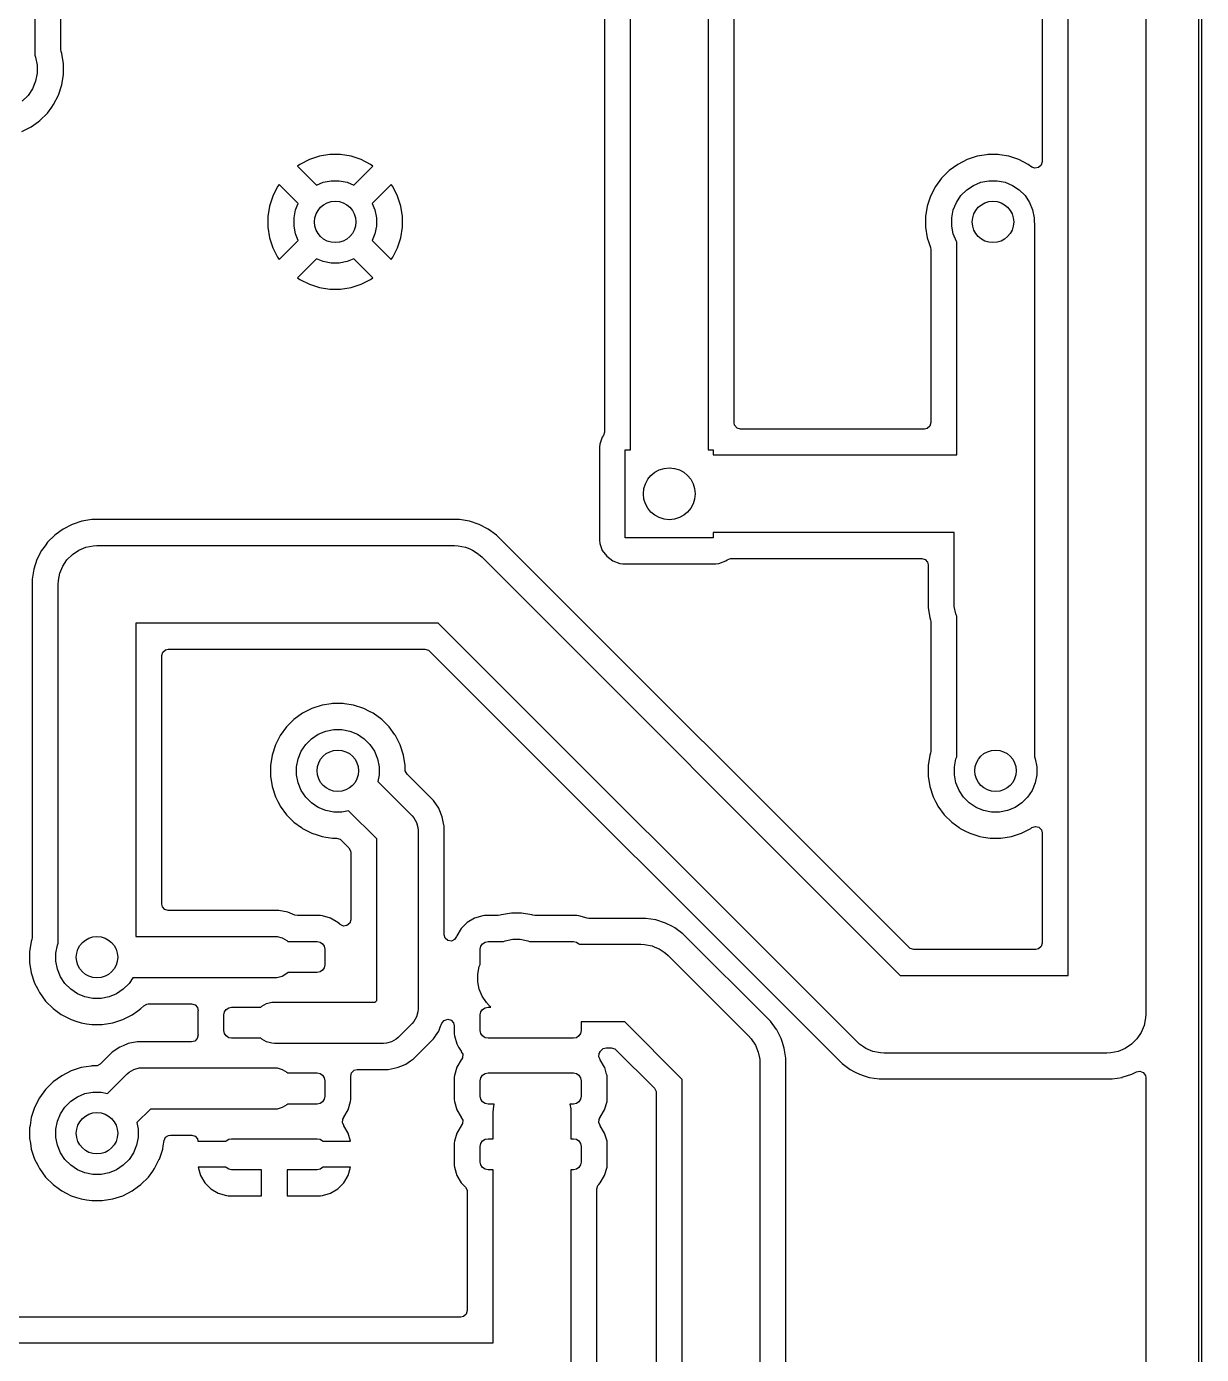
# Model space of a CAD drawing. Header units: millimetres. Extents: x 95 to 195, y -140 to -40.
# Drawn here: x 172.34 to 195.02, y -126.87 to -101.23 of the extents above; entities that cross this region are included whole.
import ezdxf

# ---------------------------------------------------------------- set-up
doc = ezdxf.new("R2010")
doc.units = ezdxf.units.MM
doc.layers.add('B.Cu', color=153, linetype='CONTINUOUS', true_color=0x4d7fc4)

msp = doc.modelspace()

# ---------------------------------------------------------------- linework, layer by layer
at = {"layer": 'B.Cu', "linetype": 'CONTINUOUS'}
for p, q in [((195.025, -40), (195.025, -140)), ((194.975, -139.975), (194.975, -40.025)), ((193.95, -52.8), (193.95, -120.3)), ((192.45, -119.55), (192.45, -53.11066)), ((191.9495, -97.923929), (191.9495, -103.838981)), ((172.5, -98.069773), (172.5, -101.780226)), ((173.0005, -101.670498), (173.0005, -98.1795)), ((183.4995, -98.151577), (183.4995, -109.058561)), ((184, -109.4), (184, -98.25)), ((185.5, -98.56066), (185.5, -109.4)), ((186.0005, -108.8755), (186.0005, -98.819336)), ((172.5, -101.780226), (172.515552, -101.817772)), ((173.006569, -101.708816), (173.0005, -101.670498)), ((173.018477, -101.745466), (173.006569, -101.708816)), ((173.0505, -101.947648), (173.018477, -101.745466)), ((172.515552, -101.817772), (172.546148, -101.971586)), ((172.546148, -101.971586), (172.546148, -102.128414)), ((173.0505, -102.152352), (173.0505, -101.947648)), ((172.515552, -102.282228), (172.455537, -102.427117)), ((172.546148, -102.128414), (172.515552, -102.282228)), ((173.018477, -102.354534), (173.0505, -102.152352)), ((172.368408, -102.557515), (172.257515, -102.668408)), ((172.455537, -102.427117), (172.368408, -102.557515)), ((172.862287, -102.73161), (172.95522, -102.549219)), ((172.95522, -102.549219), (173.018477, -102.354534)), ((172.741971, -102.897213), (172.824995, -102.782938)), ((172.824995, -102.782938), (172.862287, -102.73161)), ((172.43161, -103.162287), (172.561411, -103.067982)), ((172.561411, -103.067982), (172.597213, -103.041971)), ((172.597213, -103.041971), (172.597215, -103.041968)), ((172.597215, -103.041968), (172.597219, -103.041966)), ((172.597219, -103.041966), (172.741966, -102.897219)), ((172.741966, -102.897219), (172.741968, -102.897215)), ((172.741968, -102.897215), (172.741971, -102.897213)), ((172.249219, -103.25522), (172.43161, -103.162287)), ((177.800968, -103.795244), (177.618644, -103.888143)), ((177.995582, -103.732009), (177.800968, -103.795244)), ((178.197683, -103.7), (177.995582, -103.732009)), ((178.402317, -103.7), (178.197683, -103.7)), ((178.604417, -103.732009), (178.402317, -103.7)), ((178.799031, -103.795244), (178.604417, -103.732009)), ((178.98135, -103.888141), (178.799031, -103.795244)), ((190.500776, -103.794781), (190.318386, -103.887715)), ((190.695465, -103.731522), (190.500776, -103.794781)), ((190.873329, -103.703351), (190.695465, -103.731522)), ((190.897648, -103.6995), (190.873329, -103.703351)), ((191.102352, -103.6995), (190.897648, -103.6995)), ((191.129995, -103.703878), (191.102352, -103.6995)), ((191.304534, -103.731522), (191.129995, -103.703878)), ((191.499223, -103.794781), (191.304534, -103.731522)), ((191.681612, -103.887714), (191.499223, -103.794781)), ((191.9495, -103.838981), (191.929815, -103.90602)), ((177.618644, -103.888143), (177.574077, -103.920523)), ((177.574077, -103.920523), (177.574077, -103.920524)), ((177.574077, -103.920524), (177.940655, -104.287101)), ((178.659344, -104.287101), (179.025922, -103.920524)), ((178.981359, -103.888147), (178.98135, -103.888141)), ((179.025921, -103.920523), (178.981359, -103.888147)), ((179.025922, -103.920524), (179.025921, -103.920523)), ((190.152786, -104.008028), (190.008028, -104.152786)), ((190.318386, -103.887715), (190.152786, -104.008028)), ((191.752616, -103.9393), (191.681612, -103.887714)), ((191.807853, -103.961719), (191.752616, -103.9393)), ((191.877011, -103.951775), (191.807853, -103.961719)), ((191.929815, -103.90602), (191.877011, -103.951775)), ((177.188143, -104.318644), (177.095244, -104.500968)), ((177.220523, -104.274077), (177.188143, -104.318644)), ((177.220524, -104.274077), (177.220523, -104.274077)), ((177.587101, -104.640654), (177.220524, -104.274077)), ((177.940655, -104.287101), (178.067772, -104.234448)), ((178.067772, -104.234448), (178.221586, -104.203852)), ((178.221586, -104.203852), (178.378414, -104.203852)), ((178.378414, -104.203852), (178.532228, -104.234448)), ((178.532228, -104.234448), (178.659344, -104.287101)), ((179.379474, -104.274076), (179.012897, -104.640652)), ((179.379474, -104.274077), (179.379474, -104.274076)), ((179.411859, -104.31865), (179.379474, -104.274077)), ((179.504755, -104.500968), (179.411859, -104.31865)), ((189.887715, -104.318386), (189.794781, -104.500776)), ((190.008028, -104.152786), (189.887715, -104.318386)), ((190.492485, -104.381592), (190.622883, -104.294463)), ((190.622883, -104.294463), (190.767772, -104.234448)), ((190.767772, -104.234448), (190.921586, -104.203852)), ((190.921586, -104.203852), (191.078414, -104.203852)), ((191.078414, -104.203852), (191.232228, -104.234448)), ((191.232228, -104.234448), (191.377117, -104.294463)), ((191.377117, -104.294463), (191.507515, -104.381592)), ((177.095244, -104.500968), (177.032009, -104.695582)), ((179.56799, -104.695582), (179.504755, -104.500968)), ((189.794781, -104.500776), (189.731522, -104.695465)), ((190.234448, -104.767772), (190.294463, -104.622883)), ((190.294463, -104.622883), (190.381592, -104.492485)), ((190.381592, -104.492485), (190.492485, -104.381592)), ((191.507515, -104.381592), (191.618408, -104.492485)), ((191.618408, -104.492485), (191.705537, -104.622883)), ((191.705537, -104.622883), (191.765552, -104.767772)), ((177.032009, -104.695582), (177, -104.897682)), ((177.503852, -104.921586), (177.534448, -104.767772)), ((177.534448, -104.767772), (177.587101, -104.640654)), ((179.012897, -104.640652), (179.065552, -104.767772)), ((179.065552, -104.767772), (179.096148, -104.921586)), ((179.6, -104.897682), (179.56799, -104.695582)), ((189.731522, -104.695465), (189.6995, -104.897648)), ((190.203852, -104.921586), (190.234448, -104.767772)), ((191.765552, -104.767772), (191.796148, -104.921586)), ((177, -104.897682), (177, -105.102317)), ((177, -105.102317), (177.032009, -105.304417)), ((177.503852, -105.078414), (177.503852, -104.921586)), ((177.534448, -105.232228), (177.503852, -105.078414)), ((179.096148, -105.078414), (179.065552, -105.232228)), ((179.096148, -104.921586), (179.096148, -105.078414)), ((179.56799, -105.304417), (179.6, -105.102317)), ((179.6, -105.102317), (179.6, -104.897682)), ((189.6995, -104.897648), (189.6995, -105.102351)), ((189.6995, -105.102351), (189.731522, -105.304534)), ((190.203852, -105.078414), (190.203852, -104.921586)), ((190.234448, -105.232228), (190.203852, -105.078414)), ((191.796148, -104.921586), (191.796148, -104.975275)), ((191.796148, -104.975275), (191.796389, -104.976487)), ((191.796389, -104.976487), (191.8, -105.05)), ((191.8, -105.05), (191.8, -115.330226)), ((177.032009, -105.304417), (177.095244, -105.499031)), ((177.220524, -105.725922), (177.587101, -105.359344)), ((177.587101, -105.359344), (177.534448, -105.232228)), ((179.065552, -105.232228), (179.012898, -105.359345)), ((179.012898, -105.359345), (179.379474, -105.725921)), ((179.504755, -105.499031), (179.56799, -105.304417)), ((189.731522, -105.304534), (189.762542, -105.4)), ((190.294463, -105.377117), (190.234448, -105.232228)), ((190.3, -105.385403), (190.294463, -105.377117)), ((190.3, -109.5), (190.3, -105.385403)), ((177.095244, -105.499031), (177.188141, -105.68135)), ((179.411859, -105.681349), (179.504755, -105.499031)), ((189.762542, -105.4), (189.793431, -105.495069)), ((189.793431, -105.495069), (189.7995, -105.533384)), ((189.7995, -105.533384), (189.7995, -108.8755)), ((177.188141, -105.68135), (177.188147, -105.681359)), ((177.188147, -105.681359), (177.220523, -105.725921)), ((177.220523, -105.725921), (177.220524, -105.725922)), ((177.940653, -105.712897), (177.574076, -106.079474)), ((178.067772, -105.765552), (177.940653, -105.712897)), ((178.221586, -105.796148), (178.067772, -105.765552)), ((178.378414, -105.796148), (178.221586, -105.796148)), ((178.532228, -105.765552), (178.378414, -105.796148)), ((178.659345, -105.712898), (178.532228, -105.765552)), ((179.025921, -106.079474), (178.659345, -105.712898)), ((179.379474, -105.725921), (179.411859, -105.681349)), ((177.574076, -106.079474), (177.61865, -106.111859)), ((177.61865, -106.111859), (177.800968, -106.204755)), ((178.799031, -106.204755), (178.981349, -106.111859)), ((178.981349, -106.111859), (179.025921, -106.079474)), ((177.800968, -106.204755), (177.995582, -106.26799)), ((177.995582, -106.26799), (178.197683, -106.3)), ((178.197683, -106.3), (178.402317, -106.3)), ((178.402317, -106.3), (178.604417, -106.26799)), ((178.604417, -106.26799), (178.799031, -106.204755)), ((186.011706, -108.927011), (186.0005, -108.8755)), ((186.057461, -108.979815), (186.011706, -108.927011)), ((186.1245, -108.9995), (186.057461, -108.979815)), ((189.727011, -108.988294), (189.6755, -108.9995)), ((189.779815, -108.942539), (189.727011, -108.988294)), ((189.7995, -108.8755), (189.779815, -108.942539)), ((183.456202, -109.157671), (183.405908, -109.292517)), ((183.456204, -109.157668), (183.456202, -109.157671)), ((183.474767, -109.132872), (183.456204, -109.157668)), ((183.479815, -109.1256), (183.474767, -109.132872)), ((183.4995, -109.058561), (183.479815, -109.1256)), ((189.6755, -108.9995), (186.1245, -108.9995)), ((183.399501, -109.352116), (183.3995, -109.352135)), ((183.3995, -109.352135), (183.3995, -111.14787)), ((183.405908, -109.292517), (183.399501, -109.352116)), ((183.9, -111.1), (183.9, -109.4)), ((183.9, -109.4), (184, -109.4)), ((185.5, -109.4), (185.6, -109.4)), ((185.6, -109.4), (185.6, -109.5)), ((185.6, -109.5), (190.3, -109.5)), ((173.407173, -110.78029), (173.21997, -110.841117)), ((173.601578, -110.7495), (173.407173, -110.78029)), ((173.601583, -110.7495), (173.601578, -110.7495)), ((173.798417, -110.7495), (173.601583, -110.7495)), ((180.698417, -110.7495), (173.798417, -110.7495)), ((180.698422, -110.7495), (180.698417, -110.7495)), ((180.892826, -110.78029), (180.698422, -110.7495)), ((181.08003, -110.841117), (180.892826, -110.78029)), ((172.981608, -110.976239), (172.885354, -111.046172)), ((173.044594, -110.930476), (172.981608, -110.976239)), ((173.21997, -110.841117), (173.044594, -110.930476)), ((181.255405, -110.930476), (181.08003, -110.841117)), ((181.414646, -111.046172), (181.255405, -110.930476)), ((190.25, -111), (185.6, -111)), ((185.6, -111), (185.6, -111.1)), ((190.25, -112.35), (190.25, -111)), ((172.696485, -111.253741), (172.630476, -111.344594)), ((172.746172, -111.185354), (172.696485, -111.253741)), ((172.746174, -111.185352), (172.746172, -111.185354)), ((172.885351, -111.046174), (172.746174, -111.185351)), ((172.746174, -111.185351), (172.746174, -111.185352)), ((172.885352, -111.046174), (172.885351, -111.046174)), ((172.885354, -111.046172), (172.885352, -111.046174)), ((173.346452, -111.338559), (173.482286, -111.282295)), ((173.482286, -111.282295), (173.626487, -111.253611)), ((173.626487, -111.253611), (173.7, -111.25)), ((173.7, -111.25), (180.6, -111.25)), ((180.6, -111.25), (180.673513, -111.253611)), ((180.673513, -111.253611), (180.817713, -111.282294)), ((180.817713, -111.282294), (180.897283, -111.315253)), ((181.414648, -111.046174), (181.414646, -111.046172)), ((189.381655, -119.013181), (181.414648, -111.046174)), ((183.3995, -111.14787), (183.399501, -111.147876)), ((183.399501, -111.147876), (183.405908, -111.207483)), ((183.405908, -111.207483), (183.456202, -111.342328)), ((185.6, -111.1), (183.9, -111.1)), ((172.541117, -111.51997), (172.48029, -111.707173)), ((172.630476, -111.344594), (172.541117, -111.51997)), ((173.038559, -111.646452), (173.120242, -111.524205)), ((173.120242, -111.524205), (173.224205, -111.420242)), ((173.224205, -111.420242), (173.346452, -111.338559)), ((180.897283, -111.315253), (180.953548, -111.338559)), ((180.953548, -111.338559), (181.060467, -111.41)), ((181.060467, -111.41), (181.075795, -111.420242)), ((181.075795, -111.420242), (181.13033, -111.46967)), ((181.13033, -111.46967), (189.21066, -119.55)), ((183.456202, -111.342328), (183.456206, -111.342335)), ((183.456206, -111.342335), (183.542452, -111.457544)), ((183.542452, -111.457544), (183.542455, -111.457547)), ((183.542455, -111.457547), (183.657664, -111.543793)), ((183.657664, -111.543793), (183.657671, -111.543797)), ((183.657671, -111.543797), (183.792517, -111.594091)), ((185.707483, -111.594091), (185.842331, -111.543796)), ((185.842331, -111.543796), (185.867128, -111.525233)), ((185.867128, -111.525233), (185.932592, -111.500816)), ((185.932592, -111.500816), (185.941439, -111.5005)), ((185.941439, -111.5005), (189.6255, -111.5005)), ((189.6255, -111.5005), (189.692539, -111.520185)), ((189.692539, -111.520185), (189.738294, -111.572989)), ((172.48029, -111.707173), (172.4495, -111.901577)), ((172.953611, -111.926487), (172.982295, -111.782286)), ((172.982295, -111.782286), (173.038559, -111.646452)), ((183.792517, -111.594091), (183.792516, -111.594091)), ((183.792516, -111.594091), (183.799444, -111.594835)), ((183.799444, -111.594835), (183.852127, -111.6005)), ((183.852127, -111.6005), (185.647872, -111.600499)), ((185.647872, -111.600499), (185.707483, -111.594091)), ((189.738294, -111.572989), (189.7495, -111.6245)), ((189.7495, -111.6245), (189.7495, -112.448422)), ((172.4495, -111.901577), (172.4495, -118.820498)), ((172.95, -112), (172.953611, -111.926487)), ((172.95, -118.930226), (172.95, -112)), ((189.7495, -112.448422), (189.78029, -112.642826)), ((190.253611, -112.423513), (190.25, -112.35)), ((190.282294, -112.567713), (190.253611, -112.423513)), ((190.291389, -112.58967), (190.282294, -112.567713)), ((180.28934, -112.75), (174.45, -112.75)), ((174.45, -112.75), (174.45, -118.8)), ((188.36967, -120.83033), (180.28934, -112.75)), ((189.78029, -112.642826), (189.793431, -112.683266)), ((189.793431, -112.683266), (189.7995, -112.721585)), ((189.7995, -112.721585), (189.7995, -115.220498)), ((190.3, -112.610457), (190.291389, -112.58967)), ((190.3, -115.330226), (190.3, -112.610457)), ((174.9505, -113.3745), (174.970185, -113.307461)), ((174.970185, -113.307461), (175.022989, -113.261706)), ((175.022989, -113.261706), (175.0745, -113.2505)), ((175.0745, -113.2505), (180.030664, -113.2505)), ((180.030664, -113.2505), (180.097703, -113.270185)), ((180.097703, -113.270185), (180.118345, -113.286819)), ((180.118345, -113.286819), (188.085355, -121.253829)), ((174.9505, -118.1755), (174.9505, -113.3745)), ((178.045465, -114.331522), (177.850776, -114.394781)), ((178.223329, -114.303351), (178.045465, -114.331522)), ((178.247648, -114.2995), (178.223329, -114.303351)), ((178.452352, -114.2995), (178.247648, -114.2995)), ((178.479995, -114.303878), (178.452352, -114.2995)), ((178.654534, -114.331522), (178.479995, -114.303878)), ((178.849223, -114.394781), (178.654534, -114.331522)), ((177.502786, -114.608028), (177.358028, -114.752786)), ((177.668386, -114.487715), (177.502786, -114.608028)), ((177.850776, -114.394781), (177.668386, -114.487715)), ((178.960646, -114.451555), (178.849223, -114.394781)), ((179.03161, -114.487713), (178.960646, -114.451555)), ((179.031612, -114.487714), (179.03161, -114.487713)), ((179.031613, -114.487715), (179.031612, -114.487714)), ((179.197213, -114.608028), (179.031613, -114.487715)), ((179.341971, -114.752786), (179.197213, -114.608028)), ((177.358028, -114.752786), (177.237715, -114.918386)), ((177.972883, -114.894463), (178.117772, -114.834448)), ((178.117772, -114.834448), (178.271586, -114.803852)), ((178.271586, -114.803852), (178.428414, -114.803852)), ((178.428414, -114.803852), (178.582228, -114.834448)), ((178.582228, -114.834448), (178.727117, -114.894463)), ((179.450463, -114.902116), (179.341971, -114.752786)), ((177.144781, -115.100776), (177.081522, -115.295465)), ((177.237715, -114.918386), (177.144781, -115.100776)), ((177.644463, -115.222883), (177.731592, -115.092485)), ((177.731592, -115.092485), (177.842485, -114.981592)), ((177.842485, -114.981592), (177.972883, -114.894463)), ((178.727117, -114.894463), (178.857515, -114.981592)), ((178.857515, -114.981592), (178.968408, -115.092485)), ((178.968408, -115.092485), (179.055537, -115.222883)), ((179.462287, -114.91839), (179.450463, -114.902116)), ((179.521503, -115.034607), (179.462287, -114.91839)), ((179.555218, -115.100776), (179.521503, -115.034607)), ((179.618477, -115.295465), (179.555218, -115.100776)), ((177.081522, -115.295465), (177.0495, -115.497648)), ((177.553852, -115.521586), (177.584448, -115.367772)), ((177.584448, -115.367772), (177.644463, -115.222883)), ((179.055537, -115.222883), (179.115552, -115.367772)), ((179.115552, -115.367772), (179.146148, -115.521586)), ((179.6505, -115.497648), (179.618477, -115.295465)), ((189.781523, -115.295464), (189.7495, -115.497648)), ((189.793431, -115.258816), (189.781523, -115.295464)), ((189.7995, -115.220498), (189.793431, -115.258816)), ((190.253852, -115.521586), (190.284448, -115.367772)), ((190.284448, -115.367772), (190.3, -115.330226)), ((191.8, -115.330226), (191.815552, -115.367772)), ((191.815552, -115.367772), (191.846148, -115.521586)), ((177.0495, -115.497648), (177.0495, -115.702351)), ((177.553852, -115.678414), (177.553852, -115.521586)), ((179.146148, -115.521586), (179.146148, -115.678414)), ((179.6505, -115.575638), (179.6505, -115.497648)), ((179.653334, -115.601996), (179.6505, -115.575638)), ((179.686819, -115.663319), (179.653334, -115.601996)), ((189.7495, -115.497648), (189.7495, -115.702351)), ((190.253852, -115.678414), (190.253852, -115.521586)), ((191.846148, -115.521586), (191.846148, -115.678414)), ((177.0495, -115.702351), (177.081522, -115.904534)), ((177.081522, -115.904534), (177.144781, -116.099223)), ((177.584448, -115.832228), (177.553852, -115.678414)), ((177.644463, -115.977117), (177.584448, -115.832228)), ((179.146148, -115.678414), (179.120921, -115.805235)), ((179.120921, -115.805235), (179.782843, -116.467158)), ((180.074035, -116.050536), (179.686819, -115.663319)), ((189.7495, -115.702351), (189.781522, -115.904534)), ((189.781522, -115.904534), (189.844781, -116.099223)), ((190.284448, -115.832228), (190.253852, -115.678414)), ((190.344463, -115.977117), (190.284448, -115.832228)), ((191.815552, -115.832228), (191.755537, -115.977117)), ((191.846148, -115.678414), (191.815552, -115.832228)), ((177.144781, -116.099223), (177.192222, -116.192329)), ((177.731592, -116.107515), (177.644463, -115.977117)), ((177.842485, -116.218408), (177.731592, -116.107515)), ((180.172999, -116.1495), (180.074035, -116.050536)), ((180.199465, -116.175966), (180.172999, -116.1495)), ((189.844781, -116.099223), (189.892222, -116.192329)), ((190.431592, -116.107515), (190.344463, -115.977117)), ((190.542485, -116.218408), (190.431592, -116.107515)), ((191.668408, -116.107515), (191.557515, -116.218408)), ((191.755537, -115.977117), (191.668408, -116.107515)), ((177.192222, -116.192329), (177.221691, -116.250166)), ((177.221691, -116.250166), (177.237715, -116.281613)), ((177.237715, -116.281613), (177.358028, -116.447213)), ((177.972883, -116.305537), (177.842485, -116.218408)), ((178.117772, -116.365552), (177.972883, -116.305537)), ((178.271586, -116.396148), (178.117772, -116.365552)), ((178.428414, -116.396148), (178.271586, -116.396148)), ((178.555235, -116.370921), (178.428414, -116.396148)), ((179.1, -116.915685), (178.555235, -116.370921)), ((180.298011, -116.323449), (180.199465, -116.175966)), ((180.298012, -116.323451), (180.298011, -116.323449)), ((180.298013, -116.323453), (180.298012, -116.323451)), ((180.305064, -116.340476), (180.298013, -116.323453)), ((180.365895, -116.487334), (180.305064, -116.340476)), ((189.892222, -116.192329), (189.921691, -116.250166)), ((189.921691, -116.250166), (189.937715, -116.281613)), ((189.937715, -116.281613), (190.058028, -116.447213)), ((190.672883, -116.305537), (190.542485, -116.218408)), ((190.817772, -116.365552), (190.672883, -116.305537)), ((190.971586, -116.396148), (190.817772, -116.365552)), ((191.128414, -116.396148), (190.971586, -116.396148)), ((191.282228, -116.365552), (191.128414, -116.396148)), ((191.427117, -116.305537), (191.282228, -116.365552)), ((191.557515, -116.218408), (191.427117, -116.305537)), ((177.358028, -116.447213), (177.502786, -116.591971)), ((177.502786, -116.591971), (177.648549, -116.697872)), ((179.782843, -116.467158), (179.817341, -116.506495)), ((179.817341, -116.506495), (179.869552, -116.596927)), ((179.869552, -116.596927), (179.896578, -116.69779)), ((180.397827, -116.647872), (180.365895, -116.487334)), ((180.397827, -116.647874), (180.397827, -116.647872)), ((180.4005, -116.661309), (180.397827, -116.647874)), ((180.4005, -118.766113), (180.4005, -116.661309)), ((190.058028, -116.447213), (190.202786, -116.591971)), ((190.202786, -116.591971), (190.348549, -116.697872)), ((191.752614, -116.697026), (191.818419, -116.673546)), ((191.818419, -116.673546), (191.886473, -116.68937)), ((177.648549, -116.697872), (177.66839, -116.712287)), ((177.66839, -116.712287), (177.75709, -116.757482)), ((177.75709, -116.757482), (177.850776, -116.805218)), ((177.850776, -116.805218), (177.850778, -116.805218)), ((177.850778, -116.805218), (177.850781, -116.80522)), ((177.850781, -116.80522), (177.952572, -116.838294)), ((177.952572, -116.838294), (178.045465, -116.868477)), ((178.045465, -116.868477), (178.120049, -116.88029)), ((178.120049, -116.88029), (178.247648, -116.9005)), ((178.247648, -116.9005), (178.325639, -116.9005)), ((178.325639, -116.9005), (178.392678, -116.920185)), ((178.392678, -116.920185), (178.41332, -116.936819)), ((178.41332, -116.936819), (178.563181, -117.08668)), ((179.1, -120.034314), (179.1, -116.915685)), ((179.896578, -116.69779), (179.9, -116.75)), ((179.9, -116.75), (179.9, -120.2)), ((190.348549, -116.697872), (190.36839, -116.712287)), ((190.36839, -116.712287), (190.45709, -116.757482)), ((190.45709, -116.757482), (190.550776, -116.805218)), ((190.550776, -116.805218), (190.550778, -116.805218)), ((190.550778, -116.805218), (190.550781, -116.80522)), ((190.550781, -116.80522), (190.652572, -116.838294)), ((190.652572, -116.838294), (190.745465, -116.868477)), ((190.745465, -116.868477), (190.820049, -116.88029)), ((190.820049, -116.88029), (190.947648, -116.9005)), ((190.947648, -116.9005), (190.947649, -116.9005)), ((190.947649, -116.9005), (191.152351, -116.9005)), ((191.152351, -116.9005), (191.152352, -116.9005)), ((191.152352, -116.9005), (191.354534, -116.868477)), ((191.354534, -116.868477), (191.549219, -116.80522)), ((191.549219, -116.80522), (191.73161, -116.712287)), ((191.73161, -116.712287), (191.752614, -116.697026)), ((191.886473, -116.68937), (191.935169, -116.739475)), ((191.935169, -116.739475), (191.9495, -116.797344)), ((191.9495, -116.797344), (191.9495, -118.9255)), ((178.563181, -117.08668), (178.596666, -117.148003)), ((178.596666, -117.148003), (178.5995, -117.174361)), ((178.5995, -117.174361), (178.5995, -118.475191)), ((174.961706, -118.227011), (174.9505, -118.1755)), ((175.007461, -118.279815), (174.961706, -118.227011)), ((175.0745, -118.2995), (175.007461, -118.279815)), ((176.998959, -118.2995), (175.0745, -118.2995)), ((177.023151, -118.297117), (176.998959, -118.2995)), ((177.036307, -118.2945), (177.023151, -118.297117)), ((177.036308, -118.2945), (177.036307, -118.2945)), ((177.213692, -118.2945), (177.036308, -118.2945)), ((177.213696, -118.2945), (177.213692, -118.2945)), ((177.387658, -118.329103), (177.213696, -118.2945)), ((177.387666, -118.329105), (177.387658, -118.329103)), ((177.522754, -118.385061), (177.387666, -118.329105)), ((177.570207, -118.3945), (177.522754, -118.385061)), ((178.015694, -118.3945), (177.570207, -118.3945)), ((178.015701, -118.3945), (178.015694, -118.3945)), ((178.052567, -118.397401), (178.015701, -118.3945)), ((178.052573, -118.397402), (178.052567, -118.397401)), ((178.210393, -118.443254), (178.052573, -118.397402)), ((178.210396, -118.443255), (178.210393, -118.443254)), ((178.351862, -118.526917), (178.210396, -118.443255)), ((178.5995, -118.475191), (178.579815, -118.54223)), ((180.989603, -118.443255), (180.848137, -118.526917)), ((180.989606, -118.443254), (180.989603, -118.443255)), ((181.147426, -118.397402), (180.989606, -118.443254)), ((181.147432, -118.397401), (181.147426, -118.397402)), ((181.184298, -118.3945), (181.147432, -118.397401)), ((181.443803, -118.3945), (181.184298, -118.3945)), ((181.482121, -118.388431), (181.443803, -118.3945)), ((181.507173, -118.38029), (181.482121, -118.388431)), ((181.701578, -118.3495), (181.507173, -118.38029)), ((181.701583, -118.3495), (181.701578, -118.3495)), ((181.898417, -118.3495), (181.701583, -118.3495)), ((181.898422, -118.3495), (181.898417, -118.3495)), ((182.092826, -118.38029), (181.898422, -118.3495)), ((182.117879, -118.388431), (182.092826, -118.38029)), ((182.156197, -118.3945), (182.117879, -118.388431)), ((182.965694, -118.3945), (182.156197, -118.3945)), ((182.965701, -118.3945), (182.965694, -118.3945)), ((183.002567, -118.397401), (182.965701, -118.3945)), ((183.002573, -118.397402), (183.002567, -118.397401)), ((183.164944, -118.444576), (183.002573, -118.397402)), ((183.199539, -118.4495), (183.164944, -118.444576)), ((184.298417, -118.4495), (183.199539, -118.4495)), ((184.298422, -118.4495), (184.298417, -118.4495)), ((184.492826, -118.48029), (184.298422, -118.4495)), ((178.35187, -118.526923), (178.351862, -118.526917)), ((178.387819, -118.562872), (178.35187, -118.526923)), ((178.394297, -118.568904), (178.387819, -118.562872)), ((178.457853, -118.597929), (178.394297, -118.568904)), ((178.527011, -118.587985), (178.457853, -118.597929)), ((178.579815, -118.54223), (178.527011, -118.587985)), ((180.731917, -118.643137), (180.648255, -118.784603)), ((180.731923, -118.643129), (180.731917, -118.643137)), ((180.848129, -118.526923), (180.731923, -118.643129)), ((180.848137, -118.526917), (180.848129, -118.526923)), ((184.68003, -118.541117), (184.492826, -118.48029)), ((184.810634, -118.607664), (184.68003, -118.541117)), ((184.855405, -118.630476), (184.810634, -118.607664)), ((185.014646, -118.746172), (184.855405, -118.630476)), ((172.431523, -118.895464), (172.3995, -119.097648)), ((172.443431, -118.858816), (172.431523, -118.895464)), ((172.4495, -118.820498), (172.443431, -118.858816)), ((172.903852, -119.121586), (172.934448, -118.967772)), ((172.934448, -118.967772), (172.95, -118.930226)), ((174.45, -118.8), (177.066901, -118.8)), ((177.066901, -118.8), (177.07279, -118.798422)), ((177.07279, -118.798422), (177.17721, -118.798422)), ((177.17721, -118.798422), (177.278074, -118.825448)), ((177.278074, -118.825448), (177.368505, -118.877659)), ((177.368505, -118.877659), (177.385846, -118.895)), ((177.385846, -118.895), (177.95, -118.895)), ((177.95, -118.895), (178.007403, -118.906418)), ((178.007403, -118.906418), (178.056066, -118.938934)), ((178.056066, -118.938934), (178.088582, -118.987597)), ((178.088582, -118.987597), (178.1, -119.045)), ((180.400501, -118.766466), (180.4005, -118.766113)), ((180.420376, -118.83345), (180.400501, -118.766466)), ((180.47331, -118.879054), (180.420376, -118.83345)), ((180.542497, -118.8888), (180.47331, -118.879054)), ((180.60597, -118.859594), (180.542497, -118.8888)), ((180.643576, -118.800709), (180.60597, -118.859594)), ((180.648254, -118.784604), (180.643576, -118.800709)), ((180.648255, -118.784603), (180.648254, -118.784604)), ((181.1, -119.045), (181.111418, -118.987597)), ((181.111418, -118.987597), (181.143934, -118.938934)), ((181.143934, -118.938934), (181.192597, -118.906418)), ((181.192597, -118.906418), (181.25, -118.895)), ((181.25, -118.895), (181.551612, -118.895)), ((181.551612, -118.895), (181.582287, -118.882294)), ((181.582287, -118.882294), (181.726487, -118.853611)), ((181.726487, -118.853611), (181.873513, -118.853611)), ((181.873513, -118.853611), (182.017713, -118.882294)), ((182.017713, -118.882294), (182.048388, -118.895)), ((182.048388, -118.895), (182.9, -118.895)), ((182.9, -118.895), (182.957403, -118.906418)), ((182.957403, -118.906418), (183.006066, -118.938934)), ((183.006066, -118.938934), (183.01346, -118.95)), ((183.01346, -118.95), (184.2, -118.95)), ((184.2, -118.95), (184.273513, -118.953611)), ((184.273513, -118.953611), (184.417713, -118.982294)), ((184.417713, -118.982294), (184.469176, -119.003611)), ((186.703828, -120.435354), (185.014646, -118.746172)), ((191.9495, -118.9255), (191.929815, -118.992539)), ((172.3995, -119.097648), (172.3995, -119.302351)), ((172.903852, -119.278414), (172.903852, -119.121586)), ((178.1, -119.045), (178.1, -119.345)), ((181.1, -119.339541), (181.1, -119.045)), ((184.469176, -119.003611), (184.553548, -119.038559)), ((184.553548, -119.038559), (184.651626, -119.104093)), ((184.651626, -119.104093), (184.675795, -119.120242)), ((184.675795, -119.120242), (184.73033, -119.16967)), ((184.73033, -119.16967), (186.28033, -120.71967)), ((189.402297, -119.029815), (189.381655, -119.013181)), ((189.469336, -119.0495), (189.402297, -119.029815)), ((191.8255, -119.0495), (189.469336, -119.0495)), ((191.877011, -119.038294), (191.8255, -119.0495)), ((191.929815, -118.992539), (191.877011, -119.038294)), ((172.3995, -119.302351), (172.431522, -119.504534)), ((172.934448, -119.432228), (172.903852, -119.278414)), ((172.994463, -119.577117), (172.934448, -119.432228)), ((177.38898, -119.495), (177.363505, -119.517341)), ((177.95, -119.495), (177.38898, -119.495)), ((178.007403, -119.483582), (177.95, -119.495)), ((178.056066, -119.451066), (178.007403, -119.483582)), ((178.088582, -119.402403), (178.056066, -119.451066)), ((178.1, -119.345), (178.088582, -119.402403)), ((181.053611, -119.526487), (181.082294, -119.382287)), ((181.082294, -119.382287), (181.1, -119.339541)), ((172.431522, -119.504534), (172.494781, -119.699223)), ((172.494781, -119.699223), (172.555636, -119.818656)), ((173.081592, -119.707515), (172.994463, -119.577117)), ((173.192485, -119.818408), (173.081592, -119.707515)), ((174.318408, -119.707515), (174.207515, -119.818408)), ((174.390247, -119.6), (174.318408, -119.707515)), ((177.12, -119.6), (174.390247, -119.6)), ((177.17221, -119.596578), (177.12, -119.6)), ((177.273074, -119.569552), (177.17221, -119.596578)), ((177.363505, -119.517341), (177.273074, -119.569552)), ((181.053611, -119.673513), (181.053611, -119.526487)), ((181.082294, -119.817713), (181.053611, -119.673513)), ((189.21066, -119.55), (192.45, -119.55)), ((172.555636, -119.818656), (172.587585, -119.881359)), ((172.587585, -119.881359), (172.587715, -119.881613)), ((172.587715, -119.881613), (172.708028, -120.047213)), ((173.322883, -119.905537), (173.192485, -119.818408)), ((173.467772, -119.965552), (173.322883, -119.905537)), ((173.621586, -119.996148), (173.467772, -119.965552)), ((173.778414, -119.996148), (173.621586, -119.996148)), ((173.932228, -119.965552), (173.778414, -119.996148)), ((174.077117, -119.905537), (173.932228, -119.965552)), ((174.207515, -119.818408), (174.077117, -119.905537)), ((181.138559, -119.953547), (181.082294, -119.817713)), ((181.220242, -120.075795), (181.138559, -119.953547)), ((172.708028, -120.047213), (172.852786, -120.191971)), ((172.852786, -120.191971), (173.007749, -120.304556)), ((174.38161, -120.312287), (174.489046, -120.234231)), ((174.489046, -120.234231), (174.547213, -120.191971)), ((174.547213, -120.191971), (174.547215, -120.191968)), ((174.547215, -120.191968), (174.547219, -120.191966)), ((174.547219, -120.191966), (174.602366, -120.136819)), ((174.602366, -120.136819), (174.663689, -120.103334)), ((174.663689, -120.103334), (174.690047, -120.1005)), ((174.690047, -120.1005), (175.527069, -120.1005)), ((175.527069, -120.1005), (175.594108, -120.120185)), ((175.594108, -120.120185), (175.639863, -120.172989)), ((175.639863, -120.172989), (175.650686, -120.234228)), ((175.650069, -120.242075), (175.6495, -120.249305)), ((175.6495, -120.249305), (175.6495, -120.680701)), ((175.650686, -120.234228), (175.650069, -120.242075)), ((176.15, -120.315), (176.161418, -120.257597)), ((176.161418, -120.257597), (176.193934, -120.208934)), ((176.193934, -120.208934), (176.242597, -120.176418)), ((176.242597, -120.176418), (176.3, -120.165)), ((176.3, -120.165), (176.864154, -120.165)), ((176.864154, -120.165), (176.881495, -120.147659)), ((176.881495, -120.147659), (176.971927, -120.095448)), ((176.971927, -120.095448), (177.07279, -120.068422)), ((177.07279, -120.068422), (177.125, -120.065)), ((177.125, -120.065), (179.069314, -120.065)), ((179.069314, -120.065), (179.1, -120.034314)), ((179.896578, -120.25221), (179.869552, -120.353073)), ((179.9, -120.2), (179.896578, -120.25221)), ((181.1, -120.315), (181.111418, -120.257597)), ((181.111418, -120.257597), (181.143934, -120.208934)), ((181.143934, -120.208934), (181.192597, -120.176418)), ((181.192597, -120.176418), (181.25, -120.165)), ((181.26967, -120.13033), (181.220242, -120.075795)), ((181.25, -120.165), (181.30434, -120.165)), ((181.30434, -120.165), (181.26967, -120.13033)), ((173.007749, -120.304556), (173.01839, -120.312287)), ((173.01839, -120.312287), (173.134607, -120.371503)), ((173.134607, -120.371503), (173.200776, -120.405218)), ((173.200776, -120.405218), (173.200778, -120.405218)), ((173.200778, -120.405218), (173.200781, -120.40522)), ((173.200781, -120.40522), (173.293515, -120.435351)), ((173.293515, -120.435351), (173.395465, -120.468477)), ((173.395465, -120.468477), (173.496557, -120.484488)), ((173.496557, -120.484488), (173.597648, -120.5005)), ((173.597648, -120.5005), (173.597649, -120.5005)), ((173.597649, -120.5005), (173.802351, -120.5005)), ((173.802351, -120.5005), (173.802352, -120.5005)), ((173.802352, -120.5005), (174.004534, -120.468477)), ((174.004534, -120.468477), (174.199219, -120.40522)), ((174.199219, -120.40522), (174.38161, -120.312287)), ((176.15, -120.615), (176.15, -120.315)), ((179.782843, -120.482842), (179.517843, -120.747843)), ((179.817341, -120.443505), (179.782843, -120.482842)), ((179.869552, -120.353073), (179.817341, -120.443505)), ((180.328191, -120.553691), (180.360939, -120.474629)), ((180.360939, -120.474629), (180.40478, -120.420227)), ((180.40478, -120.420227), (180.471074, -120.398162)), ((180.471074, -120.398162), (180.538773, -120.415441)), ((180.538773, -120.415441), (180.586384, -120.466578)), ((180.586384, -120.466578), (180.5995, -120.522083)), ((180.5995, -120.522083), (180.5995, -120.680701)), ((181.1, -120.615), (181.1, -120.315)), ((183.88934, -120.45), (183.05, -120.45)), ((183.05, -120.45), (183.05, -120.615)), ((185, -121.56066), (183.88934, -120.45)), ((186.819524, -120.594595), (186.703828, -120.435354)), ((193.917705, -120.517714), (193.861441, -120.653548)), ((193.946389, -120.373513), (193.917705, -120.517714)), ((193.95, -120.3), (193.946389, -120.373513)), ((175.636715, -120.769149), (175.587664, -120.818906)), ((175.65108, -120.700772), (175.636715, -120.769149)), ((175.6495, -120.680701), (175.65108, -120.700772)), ((176.161418, -120.672403), (176.15, -120.615)), ((176.193934, -120.721066), (176.161418, -120.672403)), ((176.242597, -120.753582), (176.193934, -120.721066)), ((176.3, -120.765), (176.242597, -120.753582)), ((176.864154, -120.765), (176.3, -120.765)), ((176.881495, -120.782341), (176.864154, -120.765)), ((176.971927, -120.834552), (176.881495, -120.782341)), ((179.478505, -120.782341), (179.388074, -120.834552)), ((179.517843, -120.747843), (179.478505, -120.782341)), ((179.809036, -121.164464), (180.199464, -120.774035)), ((180.199464, -120.774035), (180.228815, -120.730109)), ((180.228815, -120.730109), (180.230799, -120.72714)), ((180.230799, -120.727139), (180.237191, -120.717573)), ((180.230799, -120.72714), (180.230799, -120.727139)), ((180.237191, -120.717573), (180.298013, -120.626547)), ((180.298013, -120.626547), (180.328191, -120.553691)), ((180.5995, -120.680701), (180.602401, -120.717567)), ((180.602401, -120.717567), (180.602402, -120.717573)), ((180.602402, -120.717573), (180.648254, -120.875393)), ((181.111418, -120.672403), (181.1, -120.615)), ((181.143934, -120.721066), (181.111418, -120.672403)), ((181.192597, -120.753582), (181.143934, -120.721066)), ((181.25, -120.765), (181.192597, -120.753582)), ((182.9, -120.765), (181.25, -120.765)), ((182.957403, -120.753582), (182.9, -120.765)), ((183.006066, -120.721066), (182.957403, -120.753582)), ((183.038582, -120.672403), (183.006066, -120.721066)), ((183.05, -120.615), (183.038582, -120.672403)), ((186.28033, -120.71967), (186.329758, -120.774205)), ((186.329758, -120.774205), (186.411441, -120.896452)), ((186.825032, -120.605405), (186.819524, -120.594595)), ((186.908882, -120.769969), (186.825032, -120.605405)), ((186.908882, -120.769971), (186.908882, -120.769969)), ((186.908884, -120.769974), (186.908882, -120.769971)), ((186.941094, -120.869106), (186.908884, -120.769974)), ((193.779758, -120.775795), (193.675795, -120.879758)), ((193.861441, -120.653548), (193.779758, -120.775795)), ((173.990961, -121.035538), (173.76332, -121.263181)), ((173.990965, -121.035535), (173.990961, -121.035538)), ((174.138446, -120.93699), (173.990965, -121.035535)), ((174.138459, -120.936983), (174.138446, -120.93699)), ((174.206299, -120.908884), (174.138459, -120.936983)), ((174.2063, -120.908884), (174.206299, -120.908884)), ((174.302333, -120.869105), (174.2063, -120.908884)), ((174.302341, -120.869103), (174.302333, -120.869105)), ((174.476303, -120.8345), (174.302341, -120.869103)), ((175.527462, -120.8345), (174.476303, -120.8345)), ((175.587664, -120.818906), (175.527462, -120.8345)), ((177.07279, -120.861578), (176.971927, -120.834552)), ((177.125, -120.865), (177.07279, -120.861578)), ((179.235, -120.865), (177.125, -120.865)), ((179.28721, -120.861578), (179.235, -120.865)), ((179.388074, -120.834552), (179.28721, -120.861578)), ((180.648254, -120.875393), (180.648255, -120.875396)), ((180.648255, -120.875396), (180.648256, -120.875398)), ((180.648256, -120.875398), (180.682765, -120.933749)), ((180.682765, -120.933749), (180.731917, -121.016862)), ((180.731917, -121.016862), (180.736702, -121.023031)), ((180.736702, -121.023031), (180.734256, -121.024927)), ((180.734256, -121.024927), (180.760857, -121.073642)), ((183.394104, -121.056726), (183.41494, -121.024304)), ((183.413298, -121.023031), (183.418076, -121.016869)), ((183.41494, -121.024304), (183.413298, -121.023031)), ((183.418076, -121.016869), (183.418081, -121.016865)), ((183.418081, -121.016865), (183.421327, -121.011377)), ((183.421327, -121.011377), (183.472398, -120.963694)), ((183.472398, -120.963694), (183.528058, -120.9505)), ((183.528058, -120.9505), (183.630664, -120.9505)), ((183.630664, -120.9505), (183.697703, -120.970185)), ((183.697703, -120.970185), (183.718345, -120.986819)), ((183.718345, -120.986819), (184.463181, -121.731655)), ((186.411441, -120.896452), (186.411441, -120.896453)), ((186.411441, -120.896453), (186.467706, -121.032287)), ((186.467706, -121.032287), (186.489794, -121.143334)), ((186.943138, -120.875398), (186.941094, -120.869106)), ((186.969709, -120.957173), (186.943138, -120.875398)), ((187.0005, -121.151577), (186.969709, -120.957173)), ((188.424205, -120.879759), (188.36967, -120.83033)), ((188.497487, -120.928723), (188.424205, -120.879759)), ((188.546452, -120.961441), (188.497487, -120.928723)), ((188.591188, -120.979971), (188.546452, -120.961441)), ((188.682287, -121.017706), (188.591188, -120.979971)), ((188.826487, -121.046389), (188.682287, -121.017706)), ((193.417714, -121.017705), (193.273513, -121.046389)), ((193.553548, -120.961441), (193.417714, -121.017705)), ((193.675795, -120.879758), (193.553548, -120.961441)), ((173.701997, -121.296666), (173.675639, -121.2995)), ((173.76332, -121.263181), (173.701997, -121.296666)), ((179.497666, -121.330895), (179.5853, -121.294595)), ((179.5853, -121.294595), (179.661547, -121.263013)), ((179.661547, -121.263013), (179.755104, -121.2005)), ((179.755104, -121.2005), (179.809036, -121.164464)), ((180.731917, -121.183137), (180.648255, -121.324603)), ((180.736702, -121.176969), (180.731917, -121.183137)), ((180.755873, -121.143334), (180.735069, -121.175703)), ((180.735069, -121.175703), (180.736702, -121.176969)), ((180.760857, -121.073642), (180.755873, -121.143334)), ((183.389155, -121.126421), (183.394104, -121.056726)), ((183.41575, -121.175066), (183.389155, -121.126421)), ((183.413298, -121.176969), (183.41575, -121.175066)), ((183.418078, -121.183132), (183.413298, -121.176969)), ((183.418081, -121.183135), (183.418078, -121.183132)), ((183.501744, -121.324602), (183.418081, -121.183135)), ((186.489794, -121.143334), (186.496389, -121.176487)), ((186.496389, -121.176487), (186.5, -121.25)), ((186.5, -121.25), (186.5, -132.25)), ((187.0005, -121.151583), (187.0005, -121.151577)), ((187.0005, -132.348417), (187.0005, -121.151583)), ((188.085355, -121.253829), (188.191426, -121.330894)), ((188.9, -121.05), (188.826487, -121.046389)), ((193.2, -121.05), (188.9, -121.05)), ((193.273513, -121.046389), (193.2, -121.05)), ((173.018386, -121.487715), (172.852786, -121.608028)), ((173.200776, -121.394781), (173.018386, -121.487715)), ((173.395465, -121.331522), (173.200776, -121.394781)), ((173.587174, -121.301159), (173.395465, -121.331522)), ((173.597648, -121.2995), (173.587174, -121.301159)), ((173.675639, -121.2995), (173.597648, -121.2995)), ((173.905235, -121.829078), (174.282157, -121.452157)), ((174.282157, -121.452157), (174.321495, -121.417659)), ((174.321495, -121.417659), (174.411926, -121.365448)), ((174.411926, -121.365448), (174.51279, -121.338422)), ((174.51279, -121.338422), (174.565, -121.335)), ((174.565, -121.335), (177.125, -121.335)), ((177.125, -121.335), (177.17721, -121.338422)), ((177.17721, -121.338422), (177.278073, -121.365448)), ((177.278073, -121.365448), (177.368505, -121.417659)), ((177.368505, -121.417659), (177.385846, -121.435)), ((177.385846, -121.435), (177.95, -121.435)), ((177.95, -121.435), (178.007403, -121.446418)), ((178.007403, -121.446418), (178.056066, -121.478934)), ((178.056066, -121.478934), (178.088582, -121.527597)), ((178.088582, -121.527597), (178.1, -121.585)), ((178.59892, -121.499228), (178.613285, -121.430851)), ((178.6005, -121.519306), (178.59892, -121.499228)), ((178.6005, -121.950694), (178.6005, -121.519306)), ((178.613285, -121.430851), (178.662336, -121.381094)), ((178.662336, -121.381094), (178.722538, -121.3655)), ((178.722538, -121.3655), (179.323693, -121.3655)), ((179.323693, -121.3655), (179.323694, -121.365499)), ((179.323694, -121.365499), (179.497666, -121.330895)), ((180.602401, -121.482432), (180.5995, -121.519298)), ((180.5995, -121.519298), (180.5995, -121.950701)), ((180.602402, -121.482426), (180.602401, -121.482432)), ((180.648254, -121.324606), (180.602402, -121.482426)), ((180.648255, -121.324603), (180.648254, -121.324606)), ((181.1, -121.585), (181.111418, -121.527597)), ((181.111418, -121.527597), (181.143934, -121.478934)), ((181.143934, -121.478934), (181.192597, -121.446418)), ((181.192597, -121.446418), (181.25, -121.435)), ((181.25, -121.435), (182.9, -121.435)), ((182.9, -121.435), (182.957403, -121.446418)), ((182.957403, -121.446418), (183.006066, -121.478934)), ((183.006066, -121.478934), (183.038582, -121.527597)), ((183.038582, -121.527597), (183.05, -121.585)), ((183.503754, -121.331522), (183.501744, -121.324602)), ((183.540756, -121.458882), (183.503754, -121.331522)), ((183.547598, -121.482431), (183.540756, -121.458882)), ((183.5505, -121.519306), (183.547598, -121.482431)), ((183.5505, -121.950694), (183.5505, -121.519306)), ((188.191426, -121.330894), (188.244595, -121.369524)), ((188.244595, -121.369524), (188.327455, -121.411743)), ((188.327455, -121.411743), (188.41997, -121.458882)), ((188.41997, -121.458882), (188.419972, -121.458882)), ((188.419972, -121.458882), (188.419975, -121.458884)), ((188.419975, -121.458884), (188.510037, -121.488147)), ((188.510037, -121.488147), (188.607173, -121.519709)), ((188.607173, -121.519709), (188.801578, -121.5505)), ((188.801578, -121.5505), (188.801583, -121.5505)), ((188.801583, -121.5505), (193.298422, -121.5505)), ((193.298422, -121.5505), (193.492826, -121.519709)), ((193.492826, -121.519709), (193.494091, -121.519298)), ((193.494091, -121.519298), (193.680025, -121.458884)), ((193.680025, -121.458884), (193.68003, -121.458881)), ((193.68003, -121.458881), (193.680034, -121.45888)), ((193.680034, -121.45888), (193.769205, -121.413445)), ((193.769205, -121.413445), (193.837874, -121.400548)), ((193.837874, -121.400548), (193.902614, -121.426824)), ((193.902614, -121.426824), (193.942872, -121.48393)), ((193.942872, -121.48393), (193.9495, -121.523929)), ((193.9495, -121.523929), (193.9495, -135.280093)), ((172.708028, -121.752786), (172.587715, -121.918386)), ((172.852786, -121.608028), (172.708028, -121.752786)), ((173.467772, -121.834448), (173.621586, -121.803852)), ((173.621586, -121.803852), (173.778414, -121.803852)), ((173.778414, -121.803852), (173.905235, -121.829078)), ((178.1, -121.585), (178.1, -121.885)), ((181.1, -121.885), (181.1, -121.585)), ((183.05, -121.585), (183.05, -121.885)), ((184.463181, -121.731655), (184.496666, -121.792978)), ((184.496666, -121.792978), (184.4995, -121.819336)), ((185, -131.93934), (185, -121.56066)), ((172.587715, -121.918386), (172.494781, -122.100776)), ((173.081592, -122.092485), (173.192485, -121.981592)), ((173.192485, -121.981592), (173.322883, -121.894463)), ((173.322883, -121.894463), (173.467772, -121.834448)), ((177.368505, -122.052341), (177.278073, -122.104552)), ((177.385846, -122.035), (177.368505, -122.052341)), ((177.95, -122.035), (177.385846, -122.035)), ((178.007403, -122.023582), (177.95, -122.035)), ((178.056066, -121.991066), (178.007403, -122.023582)), ((178.088582, -121.942403), (178.056066, -121.991066)), ((178.1, -121.885), (178.088582, -121.942403)), ((178.551744, -122.145398), (178.597598, -121.987569)), ((178.597598, -121.987569), (178.6005, -121.950694)), ((180.5995, -121.950701), (180.602401, -121.987567)), ((180.602401, -121.987567), (180.602402, -121.987573)), ((180.602402, -121.987573), (180.648254, -122.145393)), ((181.111418, -121.942403), (181.1, -121.885)), ((181.143934, -121.991066), (181.111418, -121.942403)), ((181.192597, -122.023582), (181.143934, -121.991066)), ((181.25, -122.035), (181.192597, -122.023582)), ((181.371809, -122.035), (181.25, -122.035)), ((181.353611, -122.126487), (181.371809, -122.035)), ((182.9, -122.035), (182.828191, -122.035)), ((182.828191, -122.035), (182.846389, -122.126487)), ((182.957403, -122.023582), (182.9, -122.035)), ((183.006066, -121.991066), (182.957403, -122.023582)), ((183.038582, -121.942403), (183.006066, -121.991066)), ((183.05, -121.885), (183.038582, -121.942403)), ((183.501744, -122.145398), (183.547598, -121.987569)), ((183.547598, -121.987569), (183.5505, -121.950694)), ((184.4995, -121.819336), (184.4995, -131.680664)), ((172.431522, -122.295465), (172.40717, -122.449223)), ((172.494781, -122.100776), (172.431522, -122.295465)), ((172.934448, -122.367772), (172.994463, -122.222883)), ((172.994463, -122.222883), (173.081592, -122.092485)), ((174.730686, -122.135), (174.470921, -122.394764)), ((177.125, -122.135), (174.730686, -122.135)), ((177.17721, -122.131578), (177.125, -122.135)), ((177.278073, -122.104552), (177.17721, -122.131578)), ((178.443749, -122.327082), (178.464856, -122.294232)), ((178.463301, -122.293026), (178.468077, -122.286868)), ((178.464856, -122.294232), (178.463301, -122.293026)), ((178.468077, -122.286868), (178.468081, -122.286865)), ((178.468081, -122.286865), (178.551744, -122.145398)), ((180.648254, -122.145393), (180.648255, -122.145396)), ((180.648255, -122.145396), (180.731917, -122.286862)), ((180.731917, -122.286862), (180.736702, -122.293031)), ((180.736702, -122.293031), (180.734256, -122.294927)), ((180.734256, -122.294927), (180.760857, -122.343642)), ((181.35, -122.2), (181.353611, -122.126487)), ((181.35, -122.705), (181.35, -122.2)), ((182.846389, -122.126487), (182.85, -122.2)), ((182.85, -122.2), (182.85, -122.705)), ((183.394104, -122.326726), (183.41494, -122.294304)), ((183.413298, -122.293031), (183.418075, -122.28687)), ((183.41494, -122.294304), (183.413298, -122.293031)), ((183.418075, -122.28687), (183.418081, -122.286865)), ((183.418081, -122.286865), (183.501744, -122.145398)), ((172.40717, -122.449223), (172.3995, -122.497648)), ((172.3995, -122.497648), (172.3995, -122.702352)), ((172.903852, -122.521586), (172.934448, -122.367772)), ((172.903852, -122.678414), (172.903852, -122.521586)), ((174.470921, -122.394764), (174.496148, -122.521586)), ((174.496148, -122.521586), (174.496148, -122.678414)), ((178.438802, -122.396776), (178.443749, -122.327082)), ((178.465366, -122.445364), (178.438802, -122.396776)), ((178.4629, -122.447278), (178.465366, -122.445364)), ((178.467685, -122.453447), (178.4629, -122.447278)), ((178.551281, -122.594801), (178.467685, -122.453447)), ((180.731917, -122.453137), (180.648255, -122.594603)), ((180.736702, -122.446969), (180.731917, -122.453137)), ((180.755873, -122.413334), (180.735069, -122.445703)), ((180.735069, -122.445703), (180.736702, -122.446969)), ((180.760857, -122.343642), (180.755873, -122.413334)), ((183.389155, -122.396421), (183.394104, -122.326726)), ((183.41575, -122.445066), (183.389155, -122.396421)), ((183.413298, -122.446969), (183.41575, -122.445066)), ((183.418078, -122.453132), (183.413298, -122.446969)), ((183.418081, -122.453135), (183.418078, -122.453132)), ((183.501744, -122.594602), (183.418081, -122.453135)), ((172.3995, -122.702352), (172.413404, -122.790138)), ((172.413404, -122.790138), (172.431523, -122.904534)), ((172.934448, -122.832228), (172.903852, -122.678414)), ((172.994463, -122.977117), (172.934448, -122.832228)), ((174.465552, -122.832228), (174.405537, -122.977117)), ((174.496148, -122.678414), (174.465552, -122.832228)), ((174.977833, -122.845464), (174.994521, -122.740102)), ((174.994521, -122.740102), (175.02445, -122.676967)), ((175.02445, -122.676967), (175.083762, -122.640036)), ((175.083762, -122.640036), (175.116994, -122.6355)), ((175.116994, -122.6355), (175.527967, -122.6355)), ((175.527967, -122.6355), (175.595006, -122.655185)), ((175.595006, -122.655185), (175.640761, -122.707989)), ((175.640761, -122.707989), (175.648211, -122.750138)), ((175.648211, -122.750138), (175.652705, -122.755)), ((175.652705, -122.755), (176.189881, -122.755)), ((176.189881, -122.755), (176.193934, -122.748934)), ((176.193934, -122.748934), (176.242597, -122.716418)), ((176.242597, -122.716418), (176.3, -122.705)), ((176.3, -122.705), (177.95, -122.705)), ((177.95, -122.705), (178.007403, -122.716418)), ((178.007403, -122.716418), (178.056066, -122.748934)), ((178.056066, -122.748934), (178.060119, -122.755)), ((178.060119, -122.755), (178.597295, -122.755)), ((178.5971, -122.752513), (178.551281, -122.594801)), ((178.597295, -122.754998), (178.5971, -122.752513)), ((178.597295, -122.755), (178.597295, -122.754998)), ((180.602401, -122.752432), (180.5995, -122.789298)), ((180.5995, -122.789298), (180.5995, -123.220701)), ((180.602402, -122.752426), (180.602401, -122.752432)), ((180.648254, -122.594606), (180.602402, -122.752426)), ((180.648255, -122.594603), (180.648254, -122.594606)), ((181.1, -122.855), (181.111418, -122.797597)), ((181.111418, -122.797597), (181.143934, -122.748934)), ((181.143934, -122.748934), (181.192597, -122.716418)), ((181.192597, -122.716418), (181.25, -122.705)), ((181.25, -122.705), (181.35, -122.705)), ((182.85, -122.705), (182.9, -122.705)), ((182.9, -122.705), (182.957403, -122.716418)), ((182.957403, -122.716418), (183.006066, -122.748934)), ((183.006066, -122.748934), (183.038582, -122.797597)), ((183.038582, -122.797597), (183.05, -122.855)), ((183.501744, -122.594603), (183.501744, -122.594602)), ((183.501745, -122.594606), (183.501744, -122.594603)), ((183.536091, -122.712825), (183.501745, -122.594606)), ((183.547598, -122.752431), (183.536091, -122.712825)), ((183.5505, -122.789306), (183.547598, -122.752431)), ((183.5505, -123.220694), (183.5505, -122.789306)), ((172.431523, -122.904534), (172.431522, -122.904534)), ((172.431522, -122.904534), (172.494781, -123.099223)), ((173.081592, -123.107515), (172.994463, -122.977117)), ((174.405537, -122.977117), (174.318408, -123.107515)), ((174.90522, -123.099219), (174.968477, -122.904534)), ((174.968477, -122.904534), (174.977833, -122.845464)), ((181.1, -123.155), (181.1, -122.855)), ((183.05, -122.855), (183.05, -123.155)), ((172.494781, -123.099223), (172.555545, -123.218476)), ((172.555545, -123.218476), (172.587585, -123.281359)), ((172.587585, -123.281359), (172.587715, -123.281613)), ((172.587715, -123.281613), (172.708028, -123.447213)), ((173.192485, -123.218408), (173.081592, -123.107515)), ((173.322883, -123.305537), (173.192485, -123.218408)), ((173.467772, -123.365552), (173.322883, -123.305537)), ((174.077117, -123.305537), (173.932228, -123.365552)), ((174.207515, -123.218408), (174.077117, -123.305537)), ((174.318408, -123.107515), (174.207515, -123.218408)), ((174.691971, -123.447213), (174.777753, -123.329142)), ((174.777753, -123.329142), (174.812287, -123.28161)), ((174.812287, -123.28161), (174.825845, -123.255001)), ((174.825845, -123.255001), (174.877289, -123.154038)), ((174.877289, -123.154038), (174.903505, -123.102584)), ((174.903505, -123.102584), (174.90522, -123.099219)), ((175.652705, -123.255), (175.652704, -123.255001)), ((175.652704, -123.255001), (175.652899, -123.257486)), ((176.189881, -123.255), (175.652705, -123.255)), ((175.652899, -123.257486), (175.698718, -123.415198)), ((176.193934, -123.261066), (176.189881, -123.255)), ((176.242597, -123.293582), (176.193934, -123.261066)), ((176.3, -123.305), (176.242597, -123.293582)), ((176.875, -123.305), (176.3, -123.305)), ((176.875, -123.805), (176.875, -123.305)), ((177.95, -123.305), (177.375, -123.305)), ((177.375, -123.305), (177.375, -123.805)), ((178.007403, -123.293582), (177.95, -123.305)), ((178.056066, -123.261066), (178.007403, -123.293582)), ((178.060119, -123.255), (178.056066, -123.261066)), ((178.597295, -123.255), (178.060119, -123.255)), ((178.551281, -123.415198), (178.5971, -123.257486)), ((178.5971, -123.257486), (178.597295, -123.255001)), ((178.597295, -123.255001), (178.597295, -123.255)), ((180.5995, -123.220701), (180.602401, -123.257567)), ((180.602401, -123.257567), (180.602402, -123.257573)), ((180.602402, -123.257573), (180.648254, -123.415393)), ((181.111418, -123.212403), (181.1, -123.155)), ((181.143934, -123.261066), (181.111418, -123.212403)), ((181.192597, -123.293582), (181.143934, -123.261066)), ((181.25, -123.305), (181.192597, -123.293582)), ((181.35, -123.305), (181.25, -123.305)), ((181.35, -126.65), (181.35, -123.305)), ((182.9, -123.305), (182.85, -123.305)), ((182.85, -123.305), (182.85, -127.1)), ((182.957403, -123.293582), (182.9, -123.305)), ((183.006066, -123.261066), (182.957403, -123.293582)), ((183.038582, -123.212403), (183.006066, -123.261066)), ((183.05, -123.155), (183.038582, -123.212403)), ((183.501744, -123.415398), (183.547598, -123.257569)), ((183.547598, -123.257569), (183.5505, -123.220694)), ((172.708028, -123.447213), (172.852786, -123.591971)), ((172.852786, -123.591971), (172.973226, -123.679474)), ((173.621586, -123.396148), (173.467772, -123.365552)), ((173.778414, -123.396148), (173.621586, -123.396148)), ((173.932228, -123.365552), (173.778414, -123.396148)), ((174.502514, -123.624446), (174.547213, -123.591971)), ((174.547213, -123.591971), (174.547215, -123.591968)), ((174.547215, -123.591968), (174.547219, -123.591966)), ((174.547219, -123.591966), (174.691966, -123.447219)), ((174.691966, -123.447219), (174.691968, -123.447215)), ((174.691968, -123.447215), (174.691971, -123.447213)), ((175.698718, -123.415198), (175.782314, -123.556552)), ((175.782314, -123.556552), (175.782321, -123.556561)), ((175.782321, -123.556561), (175.898438, -123.672678)), ((178.351561, -123.672678), (178.467678, -123.556561)), ((178.467678, -123.556561), (178.467685, -123.556552)), ((178.467685, -123.556552), (178.551281, -123.415198)), ((180.648254, -123.415393), (180.648255, -123.415396)), ((180.648255, -123.415396), (180.731917, -123.556862)), ((180.731917, -123.556862), (180.731923, -123.55687)), ((180.731923, -123.55687), (180.813181, -123.638128)), ((183.370185, -123.608769), (183.38682, -123.588126)), ((183.38682, -123.588126), (183.418076, -123.55687)), ((183.418076, -123.55687), (183.418081, -123.556865)), ((183.418081, -123.556865), (183.501744, -123.415398)), ((172.973226, -123.679474), (173.01839, -123.712287)), ((173.01839, -123.712287), (173.104735, -123.756282)), ((173.104735, -123.756282), (173.200776, -123.805218)), ((173.200776, -123.805218), (173.200778, -123.805218)), ((173.200778, -123.805218), (173.200781, -123.80522)), ((173.200781, -123.80522), (173.305137, -123.839127)), ((173.305137, -123.839127), (173.395465, -123.868477)), ((174.004534, -123.868477), (174.199219, -123.80522)), ((174.199219, -123.80522), (174.38161, -123.712287)), ((174.38161, -123.712287), (174.502514, -123.624446)), ((175.898438, -123.672678), (175.898447, -123.672685)), ((175.898447, -123.672685), (176.039803, -123.756282)), ((176.039803, -123.756282), (176.039806, -123.756283)), ((176.039806, -123.756283), (176.197504, -123.802099)), ((176.197504, -123.802099), (176.19751, -123.8021)), ((176.19751, -123.8021), (176.23435, -123.804999)), ((176.23435, -123.804999), (176.234366, -123.805)), ((176.234366, -123.805), (176.875, -123.805)), ((177.375, -123.805), (178.015634, -123.805)), ((178.015634, -123.805), (178.015649, -123.804999)), ((178.015649, -123.804999), (178.052489, -123.8021)), ((178.052489, -123.8021), (178.052495, -123.802099)), ((178.052495, -123.802099), (178.210193, -123.756283)), ((178.210193, -123.756283), (178.210196, -123.756282)), ((178.210196, -123.756282), (178.351552, -123.672685)), ((178.351552, -123.672685), (178.351561, -123.672678)), ((180.813181, -123.638128), (180.846666, -123.699451)), ((180.846666, -123.699451), (180.8495, -123.725809)), ((180.8495, -123.725809), (180.8495, -126.0255)), ((183.3505, -123.675808), (183.370185, -123.608769)), ((183.3505, -127.198422), (183.3505, -123.675808)), ((173.395465, -123.868477), (173.496557, -123.884488)), ((173.496557, -123.884488), (173.597648, -123.9005)), ((173.597648, -123.9005), (173.597649, -123.9005)), ((173.597649, -123.9005), (173.802351, -123.9005)), ((173.802351, -123.9005), (173.802352, -123.9005)), ((173.802352, -123.9005), (174.004534, -123.868477)), ((180.7255, -126.1495), (172.001578, -126.1495)), ((180.777011, -126.138294), (180.7255, -126.1495)), ((180.829815, -126.092539), (180.777011, -126.138294)), ((180.8495, -126.0255), (180.829815, -126.092539)), ((172.1, -126.65), (181.35, -126.65))]:
    msp.add_line(p, q, dxfattribs=at)
at = {"layer": 'B.Cu'}
for centre, radius in [((178.3, -105), 0.4), ((178.3, -105), 0.4), ((178.3, -105), 0.4), ((191, -105), 0.4), ((191, -105), 0.4), ((191, -105), 0.4), ((184.75, -110.25), 0.5), ((184.75, -110.25), 0.5), ((184.75, -110.25), 0.5), ((178.35, -115.6), 0.4), ((178.35, -115.6), 0.4), ((178.35, -115.6), 0.4), ((191.05, -115.6), 0.4), ((191.05, -115.6), 0.4), ((191.05, -115.6), 0.4), ((173.7, -119.2), 0.4), ((173.7, -119.2), 0.4), ((173.7, -119.2), 0.4), ((173.7, -122.6), 0.4), ((173.7, -122.6), 0.4), ((173.7, -122.6), 0.4)]:
    msp.add_circle(centre, radius, dxfattribs=at)

doc.saveas('drawing.dxf')
